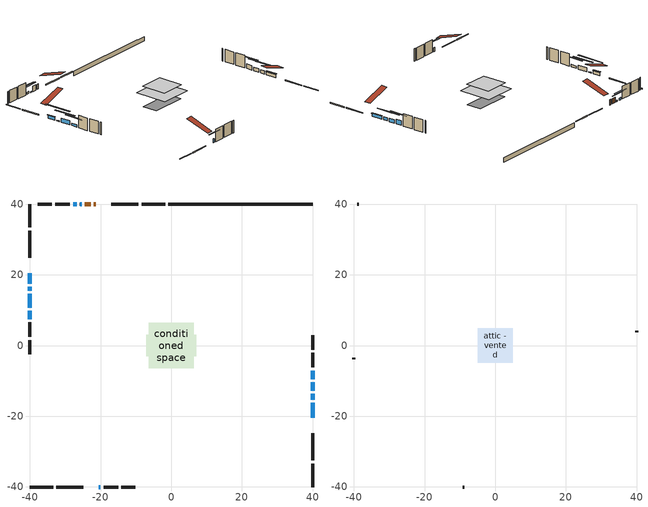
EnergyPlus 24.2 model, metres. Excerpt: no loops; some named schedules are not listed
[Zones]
conditioned space
 floor adiabatic (AdiabaticFloorConstruction): -6.42,-6.42 -6.42,6.42 6.42,6.42 6.42,-6.42 z2.85
 floor foundation (Slab1 construction): -7.12,-3.09 -7.12,3.09 7.12,3.09 7.12,-3.09 z-1.42
 wall outside (RimJoist1 construction): -1.71,40.06 -8.34,40.06 / -40.06,-40.06 -33.43,-40.06 / -40.06,40.06 -40.06,33.43 / 40.06,-40.06 40.06,-33.43 z0.41:0.71
 wall outside (RimJoist2 construction): -9.27,40.06 -16.93,40.06 / -32.5,-40.06 -24.84,-40.06 / -40.06,32.5 -40.06,24.84 / 40.06,-32.5 40.06,-24.84 z0.41:0.71
 wall outside (AdiabaticWallConstruction 1): -21.31,40.06 -21.91,40.06 / -22.83,40.06 -24.45,40.06 z0.41:2.44
 wall outside (AdiabaticWallConstruction): -20.46,-40.06 -20.11,-40.06 z0.41:1.88; 40.06,-20.46 40.06,-16.23 z0.41:1.56; -40.06,20.46 -40.06,17.52 z0.41:1.61; -40.06,16.6 -40.06,15.54 z0.41:0.7; -25.37,40.06 -25.84,40.06 z0.41:0.87; 40.06,-15.3 40.06,-13.7 z0.41:1.72; 40.06,-12.77 40.06,-10.43 z0.41:1.81; 40.06,-9.5 40.06,-7.11 z0.41:2.19; -26.76,40.06 -27.8,40.06 z0.41:1.25; -40.06,14.62 -40.06,10.76 z0.41:1.99; -40.06,9.83 -40.06,7.49 z0.41:1.38
 wall outside (Wall1 construction): -28.73,40.06 -32.83,40.06 / -19.18,-40.06 -15.07,-40.06 / -40.06,6.56 -40.06,2.45 / 40.06,-6.18 40.06,-2.08 z0.41:5.29
 wall outside (Wall2 construction): -33.76,40.06 -37.76,40.06 / -14.14,-40.06 -10.14,-40.06 / -40.06,1.52 -40.06,-2.47 / 40.06,-1.15 40.06,2.85 z0.41:5.29
 wall foundation (FoundationWall1 construction): -0.78,40.06,-1.42 -0.78,40.06,0.41 35.98,40.06,0.41 35.98,40.06,0.34 40.06,40.06,0.34 40.06,40.06,-1.42
 window (WindowConstruction 8): -20.46,-40.06 -20.11,-40.06 z0.41:1.88
 window (WindowConstruction 6): 40.06,-20.46 40.06,-16.23 z0.41:1.56
 window (WindowConstruction 7): -40.06,20.46 -40.06,17.53 z0.41:1.6
 window (WindowConstruction 10): -40.06,16.6 -40.06,15.55 z0.41:0.7
 window (WindowConstruction 9): -25.38,40.06 -25.83,40.06 z0.41:0.87
 window (WindowConstruction): 40.06,-15.3 40.06,-13.7 z0.41:1.71
 window (WindowConstruction 1): 40.06,-12.77 40.06,-10.43 z0.41:1.81
 window (WindowConstruction 2): 40.06,-9.5 40.06,-7.11 z0.41:2.19
 window (WindowConstruction 3): -26.76,40.06 -27.8,40.06 z0.41:1.25
 window (WindowConstruction 4): -40.06,14.62 -40.06,10.76 z0.41:1.99
 window (WindowConstruction 5): -40.06,9.83 -40.06,7.49 z0.41:1.38
 door (Door): -21.31,40.06 -21.9,40.06 z0.41:2.44
 door (Door 1): -22.83,40.06 -24.45,40.06 z0.41:2.44
 ceiling adiabatic (AdiabaticFloorConstruction): 6.42,-6.42 6.42,6.42 -6.42,6.42 -6.42,-6.42 z2.85
attic - vented
 floor to conditioned space (Floor1 construction Reversed): -4.91,-4.91 -4.91,4.91 4.91,4.91 4.91,-4.91 z5.29
 wall outside (Wall3 construction): -38.69,40.06 -39.13,40.06 / -9.21,-40.06 -8.77,-40.06 / -40.06,-3.4 -40.06,-3.84 / 40.06,3.78 40.06,4.22 z0.41:5.29
 roof outside (Roof1 construction): -20.38,40.06,5.29 -20.38,30.49,8.48 -17.86,30.49,8.48 -17.86,40.06,5.29; -21.39,-40.06,5.29 -21.39,-30.49,8.48 -23.91,-30.49,8.48 -23.91,-40.06,5.29; -40.06,21.39,5.29 -30.49,21.39,8.48 -30.49,23.91,8.48 -40.06,23.91,5.29; 40.06,-21.39,5.29 30.49,-21.39,8.48 30.49,-23.91,8.48 40.06,-23.91,5.29
shading: -17.47,-40.06 -23.1,-40.06 -23.1,-40.47 -17.47,-40.47 z4.52; 40.06,-16.03 40.06,-20.66 40.47,-20.66 40.47,-16.03 z1.76; -40.06,17.32 -40.06,20.66 -40.47,20.66 -40.47,17.32 z1.81; -40.06,10.46 -40.06,21.68 -40.47,21.68 -40.47,10.46 z5.78; -28.47,40.06 -22.74,40.06 -22.74,40.47 -28.47,40.47 z3.51; 40.06,-11.06 40.06,-17.94 40.47,-17.94 40.47,-11.06 z4.35; 40.06,-7.79 40.06,-15.41 40.47,-15.41 40.47,-7.79 z4.45; 40.06,-4.47 40.06,-12.14 40.47,-12.14 40.47,-4.47 z4.83; -30.44,40.06 -24.12,40.06 -24.12,40.47 -30.44,40.47 z3.89; -40.06,8.12 -40.06,17.26 -40.47,17.26 -40.47,8.12 z4.63; -40.06,4.85 -40.06,12.47 -40.47,12.47 -40.47,4.85 z4.02
[Building]
Building 1: Terrain=Suburbs
[Site:Location]
Saskatoon Intl AP_SK: Latitude {deg}=52.17; Longitude {deg}=-106.7; Time Zone {hr}=-6; Elevation {m}=504; Keep Site Location Information=Yes
[Site:GroundTemperature:Shallow]
-3.29371, -5.9198, -6.13011, -4.88389, 0.118965, 5.09852, 9.41553, 12.1502, 12.3826, 10.1583, 5.95142, 1.12462
[Site:WaterMainsTemperature]
Calculation Method=Schedule; Temperature Schedule=mains temperature schedule
[Material] Roughness=Rough; Thermal Absorptance=0.9
Name | Thickness {m} | Conductivity {W/m-K} | Density {kg/m3} | Specific Heat {J/kg-K} | Solar Absorptance | Visible Absorptance
asphalt or fiberglass shingles | 0.00635 | 0.162714 | 1121.4 | 1465.45 | 0.84 | 0.84
ceiling loosefill ins | 0.169333 | 0.0480833 | 16.02 | 1046.75 | 0.7 | 0.7
ceiling stud and cavity | 0.1397 | 0.160277 | 65.682 | 1177.47 | 0.7 | 0.7
concrete 4.0 in. | 0.1016 | 1.803125 | 2242.8 | 837.4 | 0.7 | 0.7
concrete 8.0 in. | 0.2032 | 1.803125 | 2242.8 | 837.4 | 0.7 | 0.7
door material | 0.04445 | 0.0451087 | 512.64 | 1214.23 | 0.7 | 0.7
door material 1 | 0.04445 | 0.20624 | 512.64 | 1214.23 | 0.7 | 0.7
exterior vertical ins | 0.0387883 | 0.029427 | 32.04 | 1214.23 | 0.7 | 0.7
floor covering | 0.0127 | 0.0433444 | 54.468 | 1339.84 | 0.6 | 0.6
floor rigid ins; wall rigid ins | 0.512978 | 0.029427 | 32.04 | 1214.23 | 0.7 | 0.7
floor stud and cavity | 0.1397 | 1.75129 | 37.0049 | 1207.88 | 0.7 | 0.7
furniture material conditioned space 1 | 0.1524 | 0.115458 | 640.8 | 1214.23 | 0.6 | 0.6
gypsum board | 0.0127 | 0.160291 | 801 | 837.4 | 0.6 | 0.6
gypsum board 1 | 0.0127 | 0.160291 | 801 | 837.4 | 0.7 | 0.7
osb sheathing 0.5 in. | 0.0127 | 0.115458 | 512.64 | 1214.23 | 0.7 | 0.7
osb sheathing 0.75 in. | 0.01905 | 0.115458 | 512.64 | 1214.23 | 0.7 | 0.7
osb sheathing 2.0 in. | 0.0508 | 0.115458 | 512.64 | 1214.23 | 0.7 | 0.7
rim joist stud and cavity | 0.0508 | 0.042578 | 125.044 | 1163.47 | 0.6 | 0.6
wall stud and cavity | 0.1397 | 0.108683 | 139.0536 | 1170.24 | 0.7 | 0.7
wall stud and cavity 1 | 0.1397 | 0.109132 | 139.0536 | 1170.24 | 0.7 | 0.7
wall stud and cavity 2 | 0.0889 | 6.1454 | 50.32683 | 1063.81 | 0.6 | 0.6
wall stud and cavity 3 | 0.0889 | 0.380278 | 52.3479 | 1209.89 | 0.7 | 0.7
wall stud and cavity 4 | 0.0889 | 0.391764 | 83.0341 | 1211.67 | 0.7 | 0.7
wood siding | 0.0254 | 0.102417 | 544.68 | 1172.36 | 0.4 | 0.4
wood siding 1 | 0.00254 | 0.102417 | 544.68 | 1172.36 | 0.4 | 0.4
wood siding 2; wood siding 3; wood siding 4 | 0.0254 | 0.102417 | 544.68 | 1172.36 | 0.7 | 0.7
[WindowMaterial:SimpleGlazingSystem]
Name | U-Factor {W/m2-K} | Solar Heat Gain Coefficient
WindowMaterial | 2.18546 | 0.61
WindowMaterial 1 | 2.89067 | 0.69
WindowMaterial 2 | 2.126411 | 0.63
WindowMaterial 3 | 2.29051 | 0.57
WindowMaterial 4 | 2.91168 | 0.68
WindowMaterial 5 | 2.91679 | 0.67
WindowMaterial 6 | 3.27507 | 0.67
WindowMaterial 7 | 4.92339 | 0.63
WindowMaterial 8 | 4.88251 | 0.59
WindowMaterial 9 | 3.26258 | 0.43
[Construction]
AdiabaticFloorConstruction: floor stud and cavity, floor rigid ins, osb sheathing 0.75 in., floor covering
AdiabaticWallConstruction: wood siding 3, wall rigid ins, wall stud and cavity 3, gypsum board
AdiabaticWallConstruction 1: wood siding 4, wall rigid ins, wall stud and cavity 3, gypsum board
Door: door material
Door 1: door material 1
Floor1 construction Reversed: gypsum board, ceiling stud and cavity, ceiling loosefill ins
FoundationWall1 construction: concrete 8.0 in., gypsum board 1
furniture construction conditioned space 1: furniture material conditioned space 1
PartitionWallConstruction: gypsum board, wall stud and cavity 4, gypsum board
RimJoist1 construction; RimJoist2 construction: wood siding 2, osb sheathing 2.0 in., rim joist stud and cavity
Roof1 construction: asphalt or fiberglass shingles
Slab1 construction: concrete 4.0 in.
Wall1 construction: wood siding, osb sheathing 0.5 in., wall stud and cavity, gypsum board
Wall2 construction: wood siding, osb sheathing 0.5 in., wall stud and cavity 1, gypsum board
Wall3 construction: wood siding 1, wall stud and cavity 2
WindowConstruction: WindowMaterial
WindowConstruction 1; WindowConstruction 4: WindowMaterial 1
WindowConstruction 10: WindowMaterial 9
WindowConstruction 2: WindowMaterial 2
WindowConstruction 3: WindowMaterial 3
WindowConstruction 5: WindowMaterial 4
WindowConstruction 6: WindowMaterial 5
WindowConstruction 7: WindowMaterial 6
WindowConstruction 8: WindowMaterial 7
WindowConstruction 9: WindowMaterial 8
[Zone] Multiplier=1; Part of Total Floor Area=Yes
Name | Volume {m3}
attic - vented | 49.9853
conditioned space | 632.6
[Space]
Name | Zone | Volume {m3}
attic - vented 1 | attic - vented | 49.9853
conditioned space 1 | conditioned space | 632.6
[ZoneInfiltration:EffectiveLeakageArea]
infil attic - vented 1: Zone or Space=attic - vented 1; Schedule=Always On Discrete; Effective Air Leakage Area {cm2}=3309.6; Stack Coefficient=0.000560941; Wind Coefficient=1.60022e-05
[ZoneMixing]
whole house fan mix: Zone or Space=attic - vented; Schedule=Always On Continuous; Design Flow Rate Calculation Method=Flow/Zone; Design Flow Rate {m3/s}=0; Source Zone or Space=conditioned space
[SurfaceProperty:ExposedFoundationPerimeter]
Slab1: Exposed Perimeter Calculation Method=TotalExposedPerimeter; Total Exposed Perimeter {m}=40.844
[InternalMass] Zone or ZoneList=conditioned space; Space or SpaceList=conditioned space 1
Name | Construction | Surface Area {m2}
furniture mass conditioned space 1 | furniture construction conditioned space 1 | 101.24
partition wall mass | PartitionWallConstruction | 253.1
[Lights]
interior lighting: Zone or ZoneList or Space or SpaceList=conditioned space 1; Schedule=interior lighting schedule; Design Level Calculation Method=LightingLevel; Lighting Level {W}=343.2; Return Air Fraction=0; Fraction Radiant=0.6; Fraction Visible=0.2; Fraction Replaceable=1
[People]
occupants: Zone or ZoneList or Space or SpaceList=conditioned space 1; Number of People Schedule=occupants schedule; Number of People Calculation Method=People; Number of People=3; Fraction Radiant=0.314171; Sensible Heat Fraction=0.56303; Activity Level Schedule=occupants activity schedule; Carbon Dioxide Generation Rate {m3/s-W}=0; Enable ASHRAE 55 Comfort Warnings=No; Mean Radiant Temperature Calculation Type=EnclosureAveraged
[ElectricEquipment] Zone or ZoneList or Space or SpaceList=conditioned space 1; Design Level Calculation Method=EquipmentLevel
Name | Schedule | Design Level {W} | Fraction Latent | Fraction Radiant | Fraction Lost
clothes dryer | clothes dryer schedule | 140.772 | 0.015 | 0.081 | 0.85
clothes washer | clothes washer schedule | 32.1985 | 0.03 | 0.162 | 0.7
cooking range | cooking range schedule | 215.147 | 0.08 | 0.432 | 0.2
dishwasher | dishwasher schedule | 66.8632 | 0.3 | 0.18 | 0.4
fridge | fridge schedule | 72.9452 | 0 | 0.6 | 0
mech vent house fan | mech vent house fan schedule | 26 | 0 | 0 | 1
mech vent house fan cfis | mech vent house fan cfis schedule | 0 | 0 | 0 | 0
misc plug loads | misc plug loads schedule | 494.7 | 0.045 | 0.513 | 0.1
whole house fan | Always On Discrete | 0 | 0 | 0 | 1
[OtherEquipment] Zone or ZoneList or Space or SpaceList=conditioned space 1; Design Level Calculation Method=EquipmentLevel
Name | Fuel Type | Schedule | Design Level {W} | Fraction Latent | Fraction Radiant | Fraction Lost
clothes dryer 1 | Electricity | clothes dryer schedule | 0 | 0.015 | 0.081 | 0.85
cooking range 1 | Electricity | cooking range schedule | 0 | 0.08 | 0.432 | 0.2
general water use latent | None | general water use schedule | 62.594 | 1 | 0 | 0
general water use sensible | None | general water use schedule | -61.6891 | 0 | 0.6 | 0
mech vent house fan latent load | None | Always On Discrete | 0 | 1 | 0 | 0
mech vent house fan sensible load | None | Always On Discrete | 0 | 0 | 0 | 0
water heater energy adjustment1 | NaturalGas | Always On Discrete | 0.01 | 0 | 0 | 1
[ZoneInfiltration:DesignFlowRate] Zone or ZoneList or Space or SpaceList=conditioned space 1; Schedule=Always On Discrete; Design Flow Rate Calculation Method=Flow/Zone; Design Flow Rate {m3/s}=0
infil flow; natural vent flow; whole house fan flow
[AvailabilityManager:Scheduled]
central ac and furnace airloop Availability Manager: Schedule=Always On Discrete
[Foundation:Kiva]
Foundation Kiva 1: Initial Indoor Air Temperature {C}=21; Wall Height Above Grade {m}=0.409986; Wall Depth Below Slab {m}=0.2032; Custom Block Material Name 1=exterior vertical ins; Custom Block Depth 1 {m}=1.82999; Custom Block X Position 1 {m}=0.2159; Custom Block Z Position 1 {m}=0
[Foundation:Kiva:Settings]
Soil Conductivity {W/m-K}=0.849921; Soil Density {kg/m3}=1842.3; Soil Specific Heat {J/kg-K}=418.7; Ground Solar Absorptivity=0.9; Ground Thermal Absorptivity=0.9; Ground Surface Roughness {m}=0.03; Far-Field Width {m}=40; Deep-Ground Boundary Condition=ZeroFlux; Deep-Ground Depth {m}=40; Minimum Cell Dimension {m}=0.2; Maximum Cell Growth Coefficient=3; Simulation Timestep=Timestep
[Exterior:Lights]
exterior lighting: Schedule=exterior lighting schedule; Design Level {W}=75.6
[EnergyManagementSystem:GlobalVariable]
central_ac_and_furnace_airloop_Fan_RTF
infil_program_Qfan
infil_program_Qinf
natural_vent_program_Qnv
natural_vent_program_Qwhf
[EnergyManagementSystem:Sensor]
Name | Output:Variable or Output:Meter Index Key | Output:Variable or Output:Meter
airflow_gain | infil flow | Infiltration Sensible Heat Gain Energy
airflow_gain_1 | natural vent flow | Infiltration Sensible Heat Gain Energy
airflow_gain_2 | whole house fan flow | Infiltration Sensible Heat Gain Energy
airflow_loss | infil flow | Infiltration Sensible Heat Loss Energy
airflow_loss_1 | natural vent flow | Infiltration Sensible Heat Loss Energy
airflow_loss_2 | whole house fan flow | Infiltration Sensible Heat Loss Energy
clg_load_cond |  | Cooling:EnergyTransfer:Zone:CONDITIONED SPACE
clg_sp_s; clg_sp_s_1 | cooling setpoint | Schedule Value
clothes_dryer_exhaust_0_sch_s | clothes dryer exhaust 0 schedule | Schedule Value
cool_season | cooling season schedule | Schedule Value
htg_load_cond |  | Heating:EnergyTransfer:Zone:CONDITIONED SPACE
htg_sp_s; htg_sp_s_1 | heating setpoint | Schedule Value
ig_ee_conv | clothes dryer | Electric Equipment Convective Heating Energy
ig_ee_conv_2 | cooking range | Electric Equipment Convective Heating Energy
ig_ee_conv_4 | fridge | Electric Equipment Convective Heating Energy
ig_ee_conv_5 | misc plug loads | Electric Equipment Convective Heating Energy
ig_ee_conv_6 | whole house fan | Electric Equipment Convective Heating Energy
ig_ee_rad | clothes dryer | Electric Equipment Radiant Heating Energy
ig_ee_rad_2 | cooking range | Electric Equipment Radiant Heating Energy
ig_ee_rad_4 | fridge | Electric Equipment Radiant Heating Energy
ig_ee_rad_5 | misc plug loads | Electric Equipment Radiant Heating Energy
ig_ee_rad_6 | whole house fan | Electric Equipment Radiant Heating Energy
ig_lgt_conv | interior lighting | Lights Convective Heating Energy
ig_lgt_rad | interior lighting | Lights Radiant Heating Energy
ig_lgt_vis | interior lighting | Lights Visible Radiation Heating Energy
ig_oe_conv | clothes dryer 1 | Other Equipment Convective Heating Energy
ig_oe_conv_1 | cooking range 1 | Other Equipment Convective Heating Energy
ig_oe_conv_2 | general water use latent | Other Equipment Convective Heating Energy
ig_oe_conv_3 | general water use sensible | Other Equipment Convective Heating Energy
ig_oe_conv_4 | water heater energy adjustment1 | Other Equipment Convective Heating Energy
ig_oe_rad | clothes dryer 1 | Other Equipment Radiant Heating Energy
ig_oe_rad_1 | cooking range 1 | Other Equipment Radiant Heating Energy
ig_oe_rad_2 | general water use latent | Other Equipment Radiant Heating Energy
ig_oe_rad_3 | general water use sensible | Other Equipment Radiant Heating Energy
ig_oe_rad_4 | water heater energy adjustment1 | Other Equipment Radiant Heating Energy
ig_ppl_conv | occupants | People Convective Heating Energy
ig_ppl_rad | occupants | People Radiant Heating Energy
im_conv | furniture mass conditioned space 1 | Surface Inside Face Convection Heat Gain Energy
im_conv_1 | partition wall mass | Surface Inside Face Convection Heat Gain Energy
im_ig | furniture mass conditioned space 1 | Surface Inside Face Internal Gains Radiation Heat Gain Energy
im_ig_1 | partition wall mass | Surface Inside Face Internal Gains Radiation Heat Gain Energy
im_lgt | furniture mass conditioned space 1 | Surface Inside Face Lights Radiation Heat Gain Energy
im_lgt_1 | partition wall mass | Surface Inside Face Lights Radiation Heat Gain Energy
im_sol | furniture mass conditioned space 1 | Surface Inside Face Solar Radiation Heat Gain Energy
im_sol_1 | partition wall mass | Surface Inside Face Solar Radiation Heat Gain Energy
im_surf | furniture mass conditioned space 1 | Surface Inside Face Net Surface Thermal Radiation Heat Gain Energy
im_surf_1 | partition wall mass | Surface Inside Face Net Surface Thermal Radiation Heat Gain Energy
mv_conv | mech vent house fan | Electric Equipment Convective Heating Energy
mv_conv_1 | mech vent house fan cfis | Electric Equipment Convective Heating Energy
mv_conv_2 | mech vent house fan latent load | Other Equipment Convective Heating Energy
mv_conv_3 | mech vent house fan sensible load | Other Equipment Convective Heating Energy
mv_rad | mech vent house fan | Electric Equipment Radiant Heating Energy
mv_rad_1 | mech vent house fan cfis | Electric Equipment Radiant Heating Energy
mv_rad_2 | mech vent house fan latent load | Other Equipment Radiant Heating Energy
mv_rad_3 | mech vent house fan sensible load | Other Equipment Radiant Heating Energy
natural_vent_s | natural vent schedule | Schedule Value
out_pb_s |  | Site Outdoor Air Barometric Pressure
out_wt_s |  | Site Outdoor Air Humidity Ratio
site_vw_s |  | Site Wind Speed
ss_back_out | Window1 | Surface Window Shortwave from Zone Back Out Window Heat Transfer Rate
ss_back_out_1 | Window10 | Surface Window Shortwave from Zone Back Out Window Heat Transfer Rate
ss_back_out_10 | Window9 | Surface Window Shortwave from Zone Back Out Window Heat Transfer Rate
ss_back_out_2 | Window13 | Surface Window Shortwave from Zone Back Out Window Heat Transfer Rate
ss_back_out_3 | Window15 | Surface Window Shortwave from Zone Back Out Window Heat Transfer Rate
ss_back_out_4 | Window2 | Surface Window Shortwave from Zone Back Out Window Heat Transfer Rate
ss_back_out_5 | Window3 | Surface Window Shortwave from Zone Back Out Window Heat Transfer Rate
ss_back_out_6 | Window4 | Surface Window Shortwave from Zone Back Out Window Heat Transfer Rate
ss_back_out_7 | Window5 | Surface Window Shortwave from Zone Back Out Window Heat Transfer Rate
ss_back_out_8 | Window6 | Surface Window Shortwave from Zone Back Out Window Heat Transfer Rate
ss_back_out_9 | Window7 | Surface Window Shortwave from Zone Back Out Window Heat Transfer Rate
ss_conv | Door1 | Surface Inside Face Convection Heat Gain Energy
ss_conv_1 | Door2 | Surface Inside Face Convection Heat Gain Energy
ss_conv_10 | Window6 | Surface Inside Face Convection Heat Gain Energy
ss_conv_11 | Window7 | Surface Inside Face Convection Heat Gain Energy
ss_conv_12 | Window9 | Surface Inside Face Convection Heat Gain Energy
ss_conv_2 | Window1 | Surface Inside Face Convection Heat Gain Energy
ss_conv_3 | Window10 | Surface Inside Face Convection Heat Gain Energy
ss_conv_4 | Window13 | Surface Inside Face Convection Heat Gain Energy
ss_conv_5 | Window15 | Surface Inside Face Convection Heat Gain Energy
ss_conv_6 | Window2 | Surface Inside Face Convection Heat Gain Energy
ss_conv_7 | Window3 | Surface Inside Face Convection Heat Gain Energy
ss_conv_8 | Window4 | Surface Inside Face Convection Heat Gain Energy
ss_conv_9 | Window5 | Surface Inside Face Convection Heat Gain Energy
ss_ig | Door1 | Surface Inside Face Internal Gains Radiation Heat Gain Energy
ss_ig_1 | Door2 | Surface Inside Face Internal Gains Radiation Heat Gain Energy
ss_ig_10 | Window6 | Surface Inside Face Internal Gains Radiation Heat Gain Energy
ss_ig_11 | Window7 | Surface Inside Face Internal Gains Radiation Heat Gain Energy
ss_ig_12 | Window9 | Surface Inside Face Internal Gains Radiation Heat Gain Energy
ss_ig_2 | Window1 | Surface Inside Face Internal Gains Radiation Heat Gain Energy
ss_ig_3 | Window10 | Surface Inside Face Internal Gains Radiation Heat Gain Energy
ss_ig_4 | Window13 | Surface Inside Face Internal Gains Radiation Heat Gain Energy
ss_ig_5 | Window15 | Surface Inside Face Internal Gains Radiation Heat Gain Energy
ss_ig_6 | Window2 | Surface Inside Face Internal Gains Radiation Heat Gain Energy
ss_ig_7 | Window3 | Surface Inside Face Internal Gains Radiation Heat Gain Energy
ss_ig_8 | Window4 | Surface Inside Face Internal Gains Radiation Heat Gain Energy
ss_ig_9 | Window5 | Surface Inside Face Internal Gains Radiation Heat Gain Energy
ss_lgt | Door1 | Surface Inside Face Lights Radiation Heat Gain Energy
ss_lgt_1 | Door2 | Surface Inside Face Lights Radiation Heat Gain Energy
ss_sol | Door1 | Surface Inside Face Solar Radiation Heat Gain Energy
ss_sol_1 | Door2 | Surface Inside Face Solar Radiation Heat Gain Energy
ss_surf | Door1 | Surface Inside Face Net Surface Thermal Radiation Heat Gain Energy
ss_surf_1 | Door2 | Surface Inside Face Net Surface Thermal Radiation Heat Gain Energy
ss_surf_10 | Window6 | Surface Inside Face Net Surface Thermal Radiation Heat Gain Energy
ss_surf_11 | Window7 | Surface Inside Face Net Surface Thermal Radiation Heat Gain Energy
ss_surf_12 | Window9 | Surface Inside Face Net Surface Thermal Radiation Heat Gain Energy
ss_surf_2 | Window1 | Surface Inside Face Net Surface Thermal Radiation Heat Gain Energy
ss_surf_3 | Window10 | Surface Inside Face Net Surface Thermal Radiation Heat Gain Energy
ss_surf_4 | Window13 | Surface Inside Face Net Surface Thermal Radiation Heat Gain Energy
ss_surf_5 | Window15 | Surface Inside Face Net Surface Thermal Radiation Heat Gain Energy
ss_surf_6 | Window2 | Surface Inside Face Net Surface Thermal Radiation Heat Gain Energy
ss_surf_7 | Window3 | Surface Inside Face Net Surface Thermal Radiation Heat Gain Energy
ss_surf_8 | Window4 | Surface Inside Face Net Surface Thermal Radiation Heat Gain Energy
ss_surf_9 | Window5 | Surface Inside Face Net Surface Thermal Radiation Heat Gain Energy
ss_trans_in | Window1 | Surface Window Transmitted Solar Radiation Rate
ss_trans_in_1 | Window10 | Surface Window Transmitted Solar Radiation Rate
ss_trans_in_10 | Window9 | Surface Window Transmitted Solar Radiation Rate
ss_trans_in_2 | Window13 | Surface Window Transmitted Solar Radiation Rate
ss_trans_in_3 | Window15 | Surface Window Transmitted Solar Radiation Rate
ss_trans_in_4 | Window2 | Surface Window Transmitted Solar Radiation Rate
ss_trans_in_5 | Window3 | Surface Window Transmitted Solar Radiation Rate
ss_trans_in_6 | Window4 | Surface Window Transmitted Solar Radiation Rate
ss_trans_in_7 | Window5 | Surface Window Transmitted Solar Radiation Rate
ss_trans_in_8 | Window6 | Surface Window Transmitted Solar Radiation Rate
ss_trans_in_9 | Window7 | Surface Window Transmitted Solar Radiation Rate
ss_trans_out | Window1 | Surface Inside Face Initial Transmitted Diffuse Transmitted Out Window Solar Radiation Rate
ss_trans_out_1 | Window10 | Surface Inside Face Initial Transmitted Diffuse Transmitted Out Window Solar Radiation Rate
ss_trans_out_10 | Window9 | Surface Inside Face Initial Transmitted Diffuse Transmitted Out Window Solar Radiation Rate
ss_trans_out_2 | Window13 | Surface Inside Face Initial Transmitted Diffuse Transmitted Out Window Solar Radiation Rate
ss_trans_out_3 | Window15 | Surface Inside Face Initial Transmitted Diffuse Transmitted Out Window Solar Radiation Rate
ss_trans_out_4 | Window2 | Surface Inside Face Initial Transmitted Diffuse Transmitted Out Window Solar Radiation Rate
ss_trans_out_5 | Window3 | Surface Inside Face Initial Transmitted Diffuse Transmitted Out Window Solar Radiation Rate
ss_trans_out_6 | Window4 | Surface Inside Face Initial Transmitted Diffuse Transmitted Out Window Solar Radiation Rate
ss_trans_out_7 | Window5 | Surface Inside Face Initial Transmitted Diffuse Transmitted Out Window Solar Radiation Rate
ss_trans_out_8 | Window6 | Surface Inside Face Initial Transmitted Diffuse Transmitted Out Window Solar Radiation Rate
ss_trans_out_9 | Window7 | Surface Inside Face Initial Transmitted Diffuse Transmitted Out Window Solar Radiation Rate
s_conv | Floor1 | Surface Inside Face Convection Heat Gain Energy
s_conv_1 | FoundationWall1 | Surface Inside Face Convection Heat Gain Energy
s_conv_10 | RimJoist2:270 | Surface Inside Face Convection Heat Gain Energy
s_conv_11 | RimJoist2:90 | Surface Inside Face Convection Heat Gain Energy
s_conv_12 | Slab1 | Surface Inside Face Convection Heat Gain Energy
s_conv_13 | Wall1:0 | Surface Inside Face Convection Heat Gain Energy
s_conv_14 | Wall1:180 | Surface Inside Face Convection Heat Gain Energy
s_conv_15 | Wall1:270 | Surface Inside Face Convection Heat Gain Energy
s_conv_16 | Wall1:90 | Surface Inside Face Convection Heat Gain Energy
s_conv_17 | Wall2:0 | Surface Inside Face Convection Heat Gain Energy
s_conv_18 | Wall2:180 | Surface Inside Face Convection Heat Gain Energy
s_conv_19 | Wall2:270 | Surface Inside Face Convection Heat Gain Energy
s_conv_2 | inferred conditioned ceiling | Surface Inside Face Convection Heat Gain Energy
s_conv_20 | Wall2:90 | Surface Inside Face Convection Heat Gain Energy
s_conv_3 | inferred conditioned floor | Surface Inside Face Convection Heat Gain Energy
s_conv_4 | RimJoist1:0 | Surface Inside Face Convection Heat Gain Energy
s_conv_5 | RimJoist1:180 | Surface Inside Face Convection Heat Gain Energy
s_conv_6 | RimJoist1:270 | Surface Inside Face Convection Heat Gain Energy
s_conv_7 | RimJoist1:90 | Surface Inside Face Convection Heat Gain Energy
